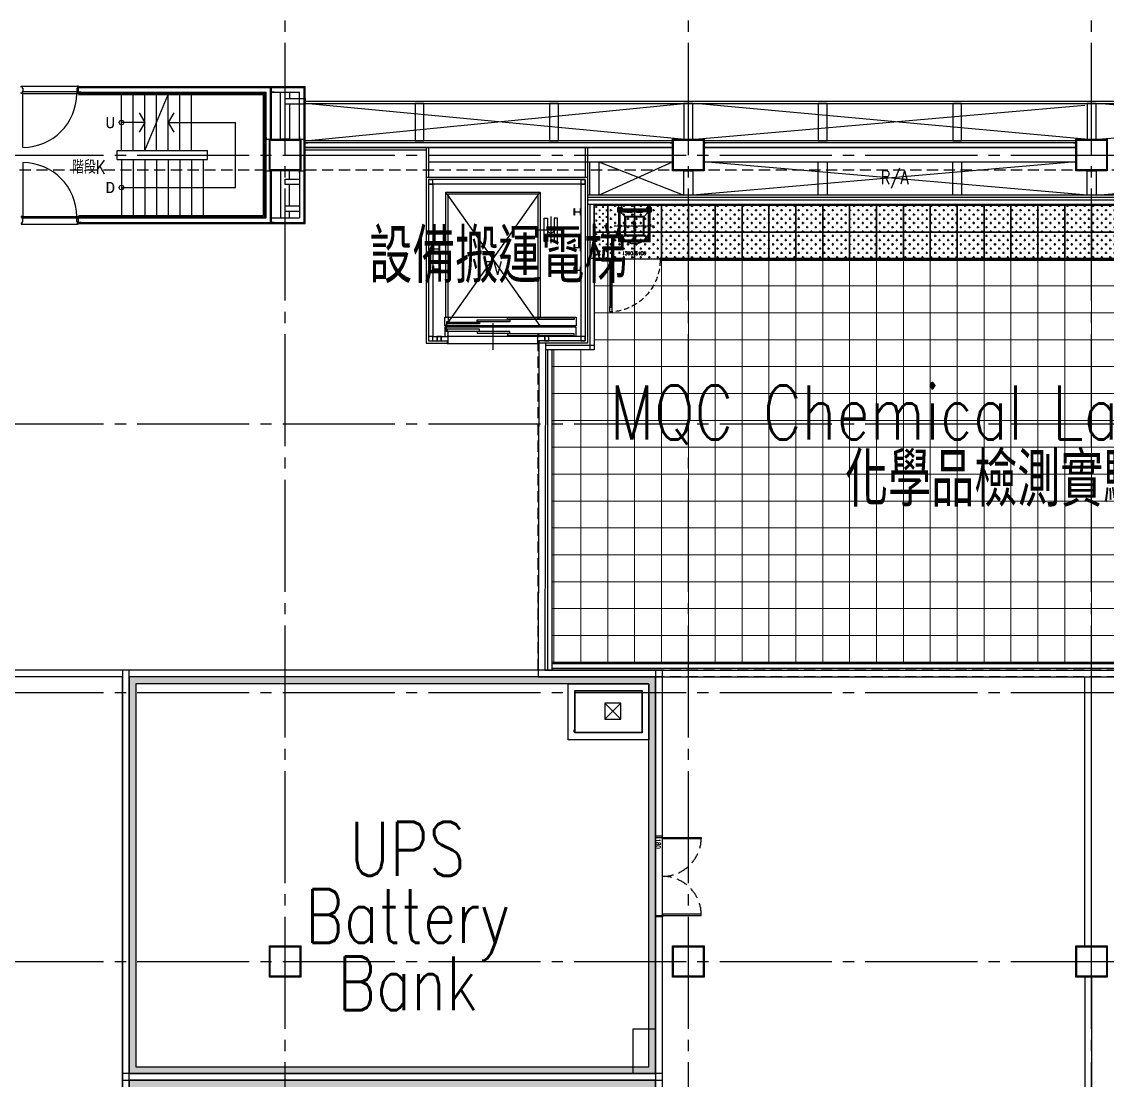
# Model space of a CAD drawing. Header units: millimetres. Extents: x -48783 to 30095, y 6477 to 24477.
# Drawn here: x 16512 to 18935, y 13085 to 15447 of the extents above; entities that cross this region are included whole.
import ezdxf
from ezdxf.enums import TextEntityAlignment as Align

# ---------------------------------------------------------------- set-up
doc = ezdxf.new("R2010")
doc.units = ezdxf.units.MM
doc.header["$LTSCALE"] = 100
for name, pattern in [('188K-SM-03-F1-L20-ARCH-PA-Y2257103$0$AP5A-SM-03-F20-ARCH-PA-Y2230801+Y2230803$0$ALL-PA-TXT-Y2221201$0$DASHED', [19.05, 12.7, -6.35]), ('188K-SM-03-F1-L20-ARCH-PA-Y2257103$0$DASHED', [19.05, 12.7, -6.35]), ('X-N-FAB-L20$0$COL-CEN-LIN', [3.25, 2.5, -0.25, 0.25, -0.25]), ('X-N-FAB-L20$0$HIDDEN', [0.375, 0.25, -0.125])]:
    doc.linetypes.add(name, pattern=pattern)
for name, color, linetype in [('0-XREF', 7, 'Continuous'), ('188K-SM-03-F1-L20-ARCH-PA-Y2257103$0$K-Door', 53, 'Continuous'), ('188K-SM-03-F1-L20-ARCH-PA-Y2257103$0$K-岩棉 2hr-單抗-5m', 53, 'Continuous'), ('188K-SM-03-F1-L20-ARCH-PA-Y2257103$0$K-岩棉 2hr-非抗-5m', 53, 'Continuous'), ('188K-SM-03-F1-L20-ARCH-PA-Y2257103$0$K-爬梯', 53, 'Continuous'), ('188K-SM-03-F1-L20-ARCH-PA-Y2257103$0$K-維修門', 53, 'Continuous'), ('188K-SM-03-F1-L20-ARCH-PA-Y2257103$0$K-鋁-單抗-3m', 53, 'Continuous'), ('188K-SM-03-F1-L20-ARCH-RF-Y2257103$0$K-格柵-整', 30, 'Continuous'), ('X-N-FAB-L20$0$08', 8, 'Continuous'), ('X-N-FAB-L20$0$200K新增範圍', 8, 'Continuous'), ('X-N-FAB-L20$0$A-WALL-IN', 8, 'Continuous'), ('X-N-FAB-L20$0$ASP_4', 8, 'Continuous'), ('X-N-FAB-L20$0$ASP_5', 8, 'Continuous'), ('X-N-FAB-L20$0$BLOCK', 8, 'Continuous'), ('X-N-FAB-L20$0$CCL', 8, 'X-N-FAB-L20$0$COL-CEN-LIN'), ('X-N-FAB-L20$0$COL-S', 8, 'Continuous'), ('X-N-FAB-L20$0$DOOR', 8, 'Continuous'), ('X-N-FAB-L20$0$DOORSILL', 8, 'Continuous'), ('X-N-FAB-L20$0$DRAIN', 8, 'Continuous'), ('X-N-FAB-L20$0$EL-1', 8, 'Continuous'), ('X-N-FAB-L20$0$TXT-CODE', 8, 'Continuous'), ('X-N-FAB-L20$0$WALL-P', 8, 'Continuous')]:
    doc.layers.add(name, color=color, linetype=linetype)
doc.layers.add('188K-SM-03-F1-L20-ARCH-RF-Y2257103$0$K-RF-0.55', color=191, linetype='Continuous', lineweight=9)
doc.styles.add('188K-SM-03-F1-L20-ARCH-PA-Y2257103$0$AP5A-SM-03-F20-ARCH-PA-Y2230801+Y2230803$0$ALL-PA-TXT-Y2221201$0$Standard', font='txt.shx', dxfattribs={"bigfont": 'chineset.shx'})
doc.styles.add('188K-SM-03-F1-L20-ARCH-PA-Y2257103$0$simplex', font='simplex.shx', dxfattribs={"width": 0.8, "bigfont": 'chineset.shx'})
doc.styles.add('X-N-FAB-L20$0$ATS', font='monotxt', dxfattribs={"bigfont": 'BIGFONT'})
doc.styles.add('X-N-FAB-L20$0$CHINA', font='simplex.shx', dxfattribs={"width": 0.75, "bigfont": 'chineset.shx'})
doc.styles.add('X-N-FAB-L20$0$ROMS', font='ROMANS.shx', dxfattribs={"bigfont": 'bigfont.shx'})

# ---------------------------------------------------------------- blocks, each defined once
blk = doc.blocks.new('X-N-FAB-L20$0$A$Cc7bb84f0')
at = {"layer": 'X-N-FAB-L20$0$COL-S'}
for points in [[(0, 70), (70, 70), (70, 0), (0, 0)], [(2, 68), (68, 68), (68, 2), (2, 2)]]:
    blk.add_lwpolyline(points, close=True, dxfattribs=at)
blk = doc.blocks.new('X-N-FAB-L20$0$A$C20c95bda')
at = {"layer": 'X-N-FAB-L20$0$CCL'}
for p, q in [((18120, 0), (18120, 9160)), ((19020, 0), (19020, 9160)), ((19920, 0), (19920, 9160)), ((240, 4550), (28330, 4550)), ((240, 3950), (28330, 3950)), ((240, 3350), (28330, 3350)), ((240, 2750), (28330, 2750))]:
    blk.add_line(p, q, dxfattribs=at)
at = {"layer": 'X-N-FAB-L20$0$200K新增範圍'}
for p in [(18085, 4515), (18985, 4515), (19885, 4515), (18085, 2715), (18985, 2715), (19885, 2715)]:
    blk.add_blockref('X-N-FAB-L20$0$A$Cc7bb84f0', p, dxfattribs=at)
blk = doc.blocks.new('X-N-FAB-L20$0$A$C1d07c4d4')
for centre in [(17452.4, 4597.5), (17452.4, 4452.5)]:
    blk.add_circle(centre, 5)
at = {"layer": 'X-N-FAB-L20$0$08'}
for p, q in [((17452.4, 4535), (17452.4, 4660)), ((17478.4, 4535), (17478.4, 4660)), ((17504.4, 4535), (17556.4, 4660)), ((17504.4, 4535), (17504.4, 4660)), ((17530.4, 4535), (17530.4, 4660)), ((17556.4, 4535), (17556.4, 4660)), ((17582.4, 4535), (17582.4, 4660)), ((17608.4, 4535), (17608.4, 4660)), ((17862.4, 4645), (21477.4, 4645)), ((17862.4, 4557), (18707.4, 4640)), ((18702.4, 4560), (17862.4, 4640)), ((17862.4, 4640), (21472.4, 4640)), ((19602.4, 4560), (18732.4, 4640)), ((18732.4, 4560), (19602.4, 4636.5)), ((20502.4, 4560), (19632.4, 4640)), ((19632.4, 4560), (20502.4, 4636.5)), ((17504.4, 4597.5), (17452.4, 4597.5)), ((17556.4, 4597.5), (17706.9, 4597.5)), ((17706.9, 4452.5), (17706.9, 4597.5)), ((17442.4, 4515), (17442.4, 4535)), ((17442.4, 4535), (17644.4, 4535)), ((17644.4, 4515), (17644.4, 4535)), ((17442.4, 4515), (17644.4, 4515)), ((17452.4, 4515), (17452.4, 4390)), ((17478.4, 4515), (17478.4, 4390)), ((17504.4, 4515), (17504.4, 4390)), ((17530.4, 4515), (17530.4, 4390)), ((17556.4, 4515), (17556.4, 4390)), ((17582.4, 4515), (17582.4, 4390)), ((17608.4, 4515), (17608.4, 4390)), ((17634.4, 4515), (17634.4, 4390)), ((18517.4, 4435), (18682.4, 4510)), ((18517.4, 4510), (18707.4, 4435)), ((17452.4, 4452.5), (17706.9, 4452.5)), ((18181.4, 4104), (18181.4, 4121)), ((18383.9, 4106.5), (18383.9, 4104))]:
    blk.add_line(p, q, dxfattribs=at)
for points in [[(17862.4, 4638.8), (17817.4, 4638.8), (17817.4, 4651.2), (17862.4, 4651.2)], [(18107.4, 4557), (18127.4, 4557), (18127.4, 4640), (18107.4, 4640)], [(18407.4, 4557), (18427.4, 4557), (18427.4, 4640), (18407.4, 4640)], [(18707.4, 4560), (18727.4, 4560), (18727.4, 4640), (18707.4, 4640)], [(19007.4, 4557), (19027.4, 4557), (19027.4, 4640), (19007.4, 4640)], [(19307.4, 4557), (19327.4, 4557), (19327.4, 4640), (19307.4, 4640)], [(19607.4, 4560), (19627.4, 4560), (19627.4, 4640), (19607.4, 4640)], [(17782.4, 4490), (17782.4, 4560), (17852.4, 4560), (17852.4, 4490)], [(17784.4, 4492), (17784.4, 4558), (17850.4, 4558), (17850.4, 4492)], [(18682.4, 4490), (18682.4, 4560), (18752.4, 4560), (18752.4, 4490)], [(18684.4, 4492), (18684.4, 4558), (18750.4, 4558), (18750.4, 4492)], [(19582.4, 4490), (19582.4, 4560), (19652.4, 4560), (19652.4, 4490)], [(19584.4, 4492), (19584.4, 4558), (19650.4, 4558), (19650.4, 4492)], [(17782.4, 2690), (17782.4, 2760), (17852.4, 2760), (17852.4, 2690)], [(17784.4, 2692), (17784.4, 2758), (17850.4, 2758), (17850.4, 2692)], [(18682.4, 2690), (18682.4, 2760), (18752.4, 2760), (18752.4, 2690)], [(18684.4, 2692), (18684.4, 2758), (18750.4, 2758), (18750.4, 2692)], [(19582.4, 2690), (19582.4, 2760), (19652.4, 2760), (19652.4, 2690)], [(19584.4, 2692), (19584.4, 2758), (19650.4, 2758), (19650.4, 2692)]]:
    blk.add_lwpolyline(points, close=True, dxfattribs=at)
for points in [[(17491.9, 4619.2), (17504.4, 4597.5), (17491.9, 4575.8)], [(17568.9, 4619.2), (17556.4, 4597.5), (17568.9, 4575.8)], [(18181.4, 4163), (18181.4, 4153), (18177.9, 4153), (18177.9, 4143.5)], [(18181.4, 4121), (18181.4, 4131), (18177.9, 4131), (18177.9, 4140.5)]]:
    blk.add_lwpolyline(points, dxfattribs=at)
at = {"layer": 'X-N-FAB-L20$0$ASP_4'}
blk.add_lwpolyline([(19578.4, 4551), (19578.4, 4552), (19582.4, 4552), (19582.4, 4542), (19578.4, 4542), (19578.4, 4543)], dxfattribs=at)
for points in [[(18497.4, 4510), (18517.4, 4510), (18517.4, 4435), (18497.4, 4435)], [(19007.4, 4510), (19027.4, 4510), (19027.4, 4435), (19007.4, 4435)], [(19307.4, 4510), (19327.4, 4510), (19327.4, 4435), (19307.4, 4435)], [(18707.4, 4490), (18727.4, 4490), (18727.4, 4435), (18707.4, 4435)], [(19607.4, 4490), (19627.4, 4490), (19627.4, 4435), (19607.4, 4435)]]:
    blk.add_lwpolyline(points, close=True, dxfattribs=at)
at = {"layer": 'X-N-FAB-L20$0$ASP_5'}
for p, q in [((19582.4, 4510), (18727.4, 4435)), ((19607.4, 4435), (18752.4, 4510)), ((19627.4, 4435), (20482.4, 4510))]:
    blk.add_line(p, q, dxfattribs=at)
at = {"layer": 'X-N-FAB-L20$0$DOOR'}
for p, q in [((17230.9, 4679), (17353.9, 4679)), ((17232.4, 4542), (17232.4, 4662)), ((17232.4, 4508), (17232.4, 4388)), ((17230.9, 4371), (17353.9, 4371))]:
    blk.add_line(p, q, dxfattribs=at)
for points in [[(17228.4, 4676.5), (17228.4, 4679), (17230.9, 4679), (17230.9, 4674.5), (17232.4, 4674.5), (17232.4, 4666.5), (17230.9, 4666.5), (17230.9, 4662), (17228.4, 4662), (17228.4, 4664.5)], [(17356.4, 4676.5), (17356.4, 4679), (17353.9, 4679), (17353.9, 4674.5), (17352.4, 4674.5), (17352.4, 4666.5), (17353.9, 4666.5), (17353.9, 4662), (17356.4, 4662), (17356.4, 4664.5)], [(17228.4, 4373.5), (17228.4, 4371), (17230.9, 4371), (17230.9, 4375.5), (17232.4, 4375.5), (17232.4, 4383.5), (17230.9, 4383.5), (17230.9, 4388), (17228.4, 4388), (17228.4, 4385.5)], [(17356.4, 4373.5), (17356.4, 4371), (17353.9, 4371), (17353.9, 4375.5), (17352.4, 4375.5), (17352.4, 4383.5), (17353.9, 4383.5), (17353.9, 4388), (17356.4, 4388), (17356.4, 4385.5)], [(17360.4, 4375.5), (17360.4, 4374.5), (17356.4, 4374.5), (17356.4, 4384.5), (17360.4, 4384.5), (17360.4, 4383.5)]]:
    blk.add_lwpolyline(points, dxfattribs=at)
for points in [[(17231.4, 4662), (17353.4, 4662), (17353.4, 4666), (17231.4, 4666)], [(17231.4, 4388), (17353.4, 4388), (17353.4, 4384), (17231.4, 4384)]]:
    blk.add_lwpolyline(points, close=True, dxfattribs=at)
for centre, start, end in [((17232.4, 4662), 270, 0), ((17232.4, 4388), 0, 90)]:
    blk.add_arc(centre, 120, start, end, dxfattribs=at)
at = {"layer": 'X-N-FAB-L20$0$EL-1'}
for p, q in [((18176.4, 4143.5), (18386.4, 4442.3)), ((18386.4, 4143.5), (18176.4, 4442.3)), ((18410.4, 4387.9), (18410.4, 4327.9)), ((18380.4, 4357.9), (18440.4, 4357.9)), ((18281.4, 4150), (18281.4, 4090)), ((18181.4, 4121), (18381.4, 4121)), ((18381.4, 4104), (18381.4, 4121)), ((18381.4, 4121), (18383.9, 4121)), ((18383.9, 4121), (18383.9, 4118.5)), ((18477.4, 4120), (18383.9, 4120)), ((18181.4, 4104), (18381.4, 4104)), ((18383.9, 4104), (18381.4, 4104))]:
    blk.add_line(p, q, dxfattribs=at)
for points in [[(18176.4, 4163), (18176.4, 4442.3), (18386.4, 4442.3), (18386.4, 4163)], [(18181.4, 4163), (18181.4, 4438.1), (18381.4, 4438.1), (18381.4, 4163)], [(18467.4, 4120), (18467.4, 4140.5), (18173.9, 4140.5), (18173.9, 4120)]]:
    blk.add_lwpolyline(points, dxfattribs=at)
for points in [[(18402.9, 4331.9), (18395.4, 4331.9), (18395.4, 4383.9), (18402.9, 4383.9)], [(18417.9, 4331.9), (18425.4, 4331.9), (18425.4, 4383.9), (18417.9, 4383.9)], [(18173.9, 4163), (18467.4, 4163), (18467.4, 4143.5), (18173.9, 4143.5)], [(18251.4, 4148), (18178.9, 4148), (18178.9, 4152), (18251.4, 4152)], [(18318.9, 4153), (18246.4, 4153), (18246.4, 4157), (18318.9, 4157)], [(18383.9, 4158), (18313.9, 4158), (18313.9, 4162), (18383.9, 4162)], [(18381.4, 4162), (18462.4, 4162), (18462.4, 4158), (18381.4, 4158)], [(18251.4, 4136), (18178.9, 4136), (18178.9, 4132), (18251.4, 4132)], [(18318.9, 4131), (18246.4, 4131), (18246.4, 4127), (18318.9, 4127)], [(18383.9, 4126), (18313.9, 4126), (18313.9, 4122), (18383.9, 4122)], [(18381.4, 4122), (18462.4, 4122), (18462.4, 4126), (18381.4, 4126)]]:
    blk.add_lwpolyline(points, close=True, dxfattribs=at)
blk.add_circle((18410.4, 4357.9), 7.5, dxfattribs=at)
at = {"layer": 'X-N-FAB-L20$0$WALL-P'}
for p, q in [((17356.4, 4678), (17787.4, 4678)), ((17787.4, 4678), (17862.4, 4678)), ((17787.4, 4560), (17787.4, 4678)), ((17862.4, 4372), (17862.4, 4678)), ((17356.4, 4675.5), (17784.9, 4675.5)), ((17356.4, 4665.5), (17774.9, 4665.5)), ((17356.4, 4663), (17772.4, 4663)), ((17356.4, 4660), (17769.4, 4660)), ((17769.4, 4390), (17769.4, 4660)), ((17772.4, 4387), (17772.4, 4663)), ((17774.9, 4384.5), (17774.9, 4665.5)), ((17784.9, 4560), (17784.9, 4675.5)), ((17787.4, 4675.5), (17859.9, 4675.5)), ((17787.4, 4665.5), (17849.9, 4665.5)), ((17849.9, 4560), (17849.9, 4665.5)), ((17859.9, 4374.5), (17859.9, 4675.5)), ((18682.4, 4557), (17862.4, 4557)), ((19582.4, 4557), (18752.4, 4557)), ((18682.4, 4552), (17862.4, 4552)), ((18682.4, 4542), (17862.4, 4542)), ((18682.4, 4540.7), (17862.4, 4540.7)), ((18132.4, 4535.8), (17862.4, 4535.8)), ((18132.4, 4540.7), (18132.4, 4475)), ((18137.4, 4540.7), (18137.4, 4475)), ((18487.4, 4540.7), (18487.4, 4475)), ((18492.4, 4540.7), (18492.4, 4475)), ((19582.4, 4552), (18752.4, 4552)), ((19582.4, 4542), (18752.4, 4542)), ((19582.4, 4540.7), (18752.4, 4540.7)), ((18137.4, 4510), (18682.4, 4510)), ((18752.4, 4510), (19582.4, 4510)), ((17784.9, 4374.5), (17784.9, 4490)), ((17787.4, 4372), (17787.4, 4490)), ((17849.9, 4490), (17849.9, 4384.5)), ((18492.4, 4475), (18132.4, 4475)), ((18132.4, 4475), (18132.4, 4105)), ((18487.4, 4470), (18137.4, 4470)), ((18137.4, 4470), (18137.4, 4110)), ((18147.4, 4460), (18147.4, 4120)), ((18477.4, 4460), (18147.4, 4460)), ((18477.4, 4460), (18477.4, 4120)), ((18487.4, 4470), (18487.4, 4110)), ((18492.4, 4475), (18492.4, 4105)), ((21461.2, 4435), (18492.4, 4435)), ((21461.2, 4430), (18492.4, 4430)), ((17356.4, 4390), (17769.4, 4390)), ((17356.4, 4387), (17772.4, 4387)), ((17356.4, 4384.5), (17774.9, 4384.5)), ((17356.4, 4374.5), (17784.9, 4374.5)), ((17356.4, 4372), (17787.4, 4372)), ((17787.4, 4384.5), (17849.9, 4384.5)), ((17787.4, 4374.5), (17859.9, 4374.5)), ((17787.4, 4372), (17862.4, 4372)), ((18147.4, 4120), (18178.9, 4120)), ((18181.4, 4121), (18178.9, 4121)), ((18178.9, 4121), (18178.9, 4118.5)), ((18132.4, 4105), (18178.9, 4105)), ((18137.4, 4110), (18178.9, 4110)), ((18178.9, 4110), (18178.9, 4105)), ((18178.9, 4106.5), (18178.9, 4104)), ((18178.9, 4104), (18181.4, 4104)), ((18383.9, 4110), (18383.9, 4105)), ((18487.4, 4110), (18383.9, 4110)), ((18492.4, 4105), (18383.9, 4105))]:
    blk.add_line(p, q, dxfattribs=at)
for points in [[(17360.4, 4666.5), (17360.4, 4665.5), (17356.4, 4665.5), (17356.4, 4675.5), (17360.4, 4675.5), (17360.4, 4674.5)], [(17791.4, 4666.5), (17791.4, 4665.5), (17787.4, 4665.5), (17787.4, 4675.5), (17791.4, 4675.5), (17791.4, 4674.5)], [(17827.4, 4638.8), (17827.4, 4560), (17807.4, 4560), (17807.4, 4665.5), (17827.4, 4665.5), (17827.4, 4651.2)], [(17775.9, 4564), (17774.9, 4564), (17774.9, 4560), (17784.9, 4560), (17784.9, 4564), (17783.9, 4564)], [(17850.9, 4564), (17849.9, 4564), (17849.9, 4560), (17859.9, 4560), (17859.9, 4564), (17858.9, 4564)], [(17866.4, 4543), (17866.4, 4542), (17862.4, 4542), (17862.4, 4552), (17866.4, 4552), (17866.4, 4551)], [(18678.4, 4551), (18678.4, 4552), (18682.4, 4552), (18682.4, 4542), (18678.4, 4542), (18678.4, 4543)], [(18756.4, 4551), (18756.4, 4552), (18752.4, 4552), (18752.4, 4542), (18756.4, 4542), (18756.4, 4543)], [(17775.9, 4486), (17774.9, 4486), (17774.9, 4490), (17784.9, 4490), (17784.9, 4486), (17783.9, 4486)], [(17827.4, 4471.2), (17827.4, 4490), (17807.4, 4490), (17807.4, 4384.5), (17827.4, 4384.5), (17827.4, 4398.8)], [(17850.9, 4486), (17849.9, 4486), (17849.9, 4490), (17859.9, 4490), (17859.9, 4486), (17858.9, 4486)], [(17827.4, 4411.2), (17827.4, 4458.8)], [(17791.4, 4375.5), (17791.4, 4374.5), (17787.4, 4374.5), (17787.4, 4384.5), (17791.4, 4384.5), (17791.4, 4383.5)]]:
    blk.add_lwpolyline(points, dxfattribs=at)
for points in [[(17849.9, 4458.8), (17817.4, 4458.8), (17817.4, 4471.2), (17849.9, 4471.2)], [(18137.4, 4470), (18137.4, 4460), (18147.4, 4460), (18147.4, 4470)], [(18137.8, 4469.7), (18137.8, 4460.3), (18147.1, 4460.3), (18147.1, 4469.7)], [(18477.4, 4470), (18477.4, 4460), (18487.4, 4460), (18487.4, 4470)], [(18477.8, 4469.7), (18477.8, 4460.3), (18487.1, 4460.3), (18487.1, 4469.7)], [(17849.9, 4398.8), (17817.4, 4398.8), (17817.4, 4411.2), (17849.9, 4411.2)], [(18462.4, 4390.4), (18462.4, 4405.4), (18463.4, 4405.4), (18463.4, 4398.2), (18476.4, 4398.2), (18476.4, 4405.4), (18477.4, 4405.4), (18477.4, 4390.4), (18476.4, 4390.4), (18476.4, 4397.5), (18463.4, 4397.5), (18463.4, 4390.4)], [(18147.4, 4307.9), (18147.4, 4322.9), (18148.4, 4322.9), (18148.4, 4315.7), (18161.4, 4315.7), (18161.4, 4322.9), (18162.4, 4322.9), (18162.4, 4307.9), (18161.4, 4307.9), (18161.4, 4315), (18148.4, 4315), (18148.4, 4307.9)], [(18462.4, 4310.4), (18462.4, 4325.4), (18463.4, 4325.4), (18463.4, 4318.2), (18476.4, 4318.2), (18476.4, 4325.4), (18477.4, 4325.4), (18477.4, 4310.4), (18476.4, 4310.4), (18476.4, 4317.5), (18463.4, 4317.5), (18463.4, 4310.4)], [(18147.4, 4262.9), (18147.4, 4277.9), (18148.4, 4277.9), (18148.4, 4270.7), (18161.4, 4270.7), (18161.4, 4277.9), (18162.4, 4277.9), (18162.4, 4262.9), (18161.4, 4262.9), (18161.4, 4270), (18148.4, 4270), (18148.4, 4262.9)], [(18462.4, 4260.4), (18462.4, 4275.4), (18463.4, 4275.4), (18463.4, 4268.2), (18476.4, 4268.2), (18476.4, 4275.4), (18477.4, 4275.4), (18477.4, 4260.4), (18476.4, 4260.4), (18476.4, 4267.5), (18463.4, 4267.5), (18463.4, 4260.4)], [(18137.4, 4120), (18137.4, 4110), (18147.4, 4110), (18147.4, 4120)], [(18137.8, 4119.7), (18137.8, 4110.3), (18147.1, 4110.3), (18147.1, 4119.7)], [(18156.4, 4120), (18156.4, 4110), (18166.4, 4110), (18166.4, 4120)], [(18156.8, 4119.7), (18156.8, 4110.3), (18166.1, 4110.3), (18166.1, 4119.7)], [(18396.4, 4120), (18396.4, 4110), (18406.4, 4110), (18406.4, 4120)], [(18396.8, 4119.7), (18396.8, 4110.3), (18406.1, 4110.3), (18406.1, 4119.7)], [(18477.4, 4120), (18477.4, 4110), (18487.4, 4110), (18487.4, 4120)], [(18477.8, 4119.7), (18477.8, 4110.3), (18487.1, 4110.3), (18487.1, 4119.7)]]:
    blk.add_lwpolyline(points, close=True, dxfattribs=at)
at = {"layer": 'X-N-FAB-L20$0$08', "style": 'X-N-FAB-L20$0$ATS'}
for s, p in [('U', (17427.4, 4597.5)), ('D', (17427.4, 4452.5))]:
    blk.add_text(s, height=25, dxfattribs=at).set_placement(p, align=Align.MIDDLE_CENTER)
at = {"layer": 'X-N-FAB-L20$0$08', "style": 'X-N-FAB-L20$0$ROMS', "width": 0.8}
blk.add_text('階段K', height=30, dxfattribs=at).set_placement((17379.2, 4498.3), align=Align.MIDDLE_CENTER)
at = {"layer": 'X-N-FAB-L20$0$ASP_5', "style": 'X-N-FAB-L20$0$ROMS', "width": 0.8}
blk.add_text('R/A', height=30, dxfattribs=at).set_placement((19177.7, 4475.2), align=Align.MIDDLE_CENTER)
at = {"layer": 'X-N-FAB-L20$0$EL-1', "style": 'X-N-FAB-L20$0$ROMS', "width": 0.8}
blk.add_text('EV', height=30, dxfattribs=at).set_placement((18281.4, 4272.2), align=Align.MIDDLE_CENTER)
blk = doc.blocks.new('X-N-FAB-L20$0$A$C8dd265d6')
at = {"layer": 'X-N-FAB-L20$0$08'}
for p, q in [((104.8, 167), (104.8, 165.6)), ((43.3, 62.5), (79.3, 98.5)), ((43.3, 98.5), (79.3, 62.5))]:
    blk.add_line(p, q, dxfattribs=at)
for points in [[(125, 180), (0, 180), (0, 0), (125, 0)], [(110, 165), (15, 165), (15, 15), (110, 15)], [(109.2, 164.3), (15.7, 164.3), (15.7, 15.7), (109.2, 15.7)], [(43.3, 62.5), (43.3, 98.5), (79.3, 98.5), (79.3, 62.5)]]:
    blk.add_lwpolyline(points, close=True, dxfattribs=at)
for points in [[(101.7, 165), (101.7, 165.6), (109.2, 165.6), (109.2, 165)], [(108, 167), (103, 167), (103, 165.6)], [(108, 167), (108, 165.6)]]:
    blk.add_lwpolyline(points, dxfattribs=at)
blk = doc.blocks.new('X-N-FAB-L20$0$A$C79fe719f')
at = {"layer": 'X-N-FAB-L20$0$08'}
h = blk.add_hatch(dxfattribs=at)
h.set_pattern_fill('ANGLE', color=256)
h.set_pattern_definition([(0, (-13916.41, -11787.88), (0, 6.985), [5.08, -1.905]), (90, (-13916.41, -11787.88), (-6.985, 4e-16), [5.08, -1.905])])
h.paths.add_polyline_path([(16382.5, 2197.1), (15207.5, 2197.1), (15207.5, 1312.1), (16382.5, 1312.1)])
h.paths.add_polyline_path([(15222.5, 1327.1), (15222.5, 2182.1), (16367.5, 2182.1), (16367.5, 1327.1)], flags=16)
h.paths.add_polyline_path([(15412.5, 1397.1), (15307.5, 1397.1), (15307.5, 1457.1), (15307.5, 1517.1), (15307.5, 1577.1), (15307.5, 1637.1), (15412.5, 1637.1), (15412.5, 1577.1), (15412.5, 1517.1), (15412.5, 1457.1)], flags=0)
h.paths.add_polyline_path([(15383.7, 1427.7), (15356.7, 1427.7), (15331.2, 1427.7), (15331.2, 1458.3), (15356.7, 1458.3), (15356.7, 1490.7), (15383.7, 1490.7)], flags=0)
h.paths.add_polyline_path([(15383.7, 1547.7), (15356.7, 1547.7), (15331.2, 1547.7), (15331.2, 1578.3), (15356.7, 1578.3), (15356.7, 1610.7), (15383.7, 1610.7)], flags=0)
h.paths.add_polyline_path([(16382.5, 1297.1), (15207.5, 1297.1), (15207.5, 412.1), (16382.5, 412.1)])
h.paths.add_polyline_path([(16367.5, 1282.1), (16367.5, 427.1), (15222.5, 427.1), (15222.5, 1282.1)], flags=16)
h.paths.add_polyline_path([(15412.5, 1212.1), (15412.5, 1152.1), (15412.5, 1092.1), (15312.5, 1092.1), (15307.5, 1092.1), (15307.5, 1152.1), (15307.5, 1212.1)], flags=0)
h.paths.add_polyline_path([(15383.7, 1190.6), (15383.7, 1109.6), (15356.7, 1109.6), (15356.7, 1142), (15331.2, 1142), (15331.2, 1190.6), (15358.2, 1190.6)], flags=0)
h.paths.add_polyline_path([(15331.2, 1427.7), (15331.2, 1458.3), (15358.2, 1458.3), (15358.2, 1427.7)], flags=0)
h.paths.add_polyline_path([(15356.7, 1427.7), (15356.7, 1490.7), (15383.7, 1490.7), (15383.7, 1427.7)], flags=0)
h.paths.add_polyline_path([(15331.2, 1547.7), (15331.2, 1578.3), (15358.2, 1578.3), (15358.2, 1547.7)], flags=0)
h.paths.add_polyline_path([(15356.7, 1547.7), (15356.7, 1610.7), (15383.7, 1610.7), (15383.7, 1547.7)], flags=0)
h.paths.add_polyline_path([(15331.2, 1190.6), (15331.2, 1142), (15358.2, 1142), (15358.2, 1190.6)], flags=0)
h.paths.add_polyline_path([(15356.7, 1190.6), (15356.7, 1109.6), (15383.7, 1109.6), (15383.7, 1190.6)], flags=0)
blk.add_lwpolyline([(16382.5, 1412.1), (16382.5, 1312.1), (16332.5, 1312.1), (16332.5, 1412.1)], close=True, dxfattribs=at)
at = {"layer": 'X-N-FAB-L20$0$DRAIN'}
for points in [[(15222.5, 1327.1), (16367.5, 1327.1), (16367.5, 2182.1), (15222.5, 2182.1)], [(15207.5, 412.1), (16382.5, 412.1), (16382.5, 1297.1), (15207.5, 1297.1)]]:
    blk.add_lwpolyline(points, close=True, dxfattribs=at)
at = {"layer": 'X-N-FAB-L20$0$WALL-P'}
for points in [[(13901.5, 397.1), (15207.5, 397.1), (15207.5, 2212.1), (13901.5, 2212.1)], [(15192.5, 1297.1), (16397.5, 1297.1), (16397.5, 2212.1), (15192.5, 2212.1)], [(16382.5, 1297.1), (16397.5, 1297.1), (16397.5, 2212.1), (16382.5, 2212.1)], [(13916.5, 412.1), (15192.5, 412.1), (15192.5, 2197.1), (13916.5, 2197.1)], [(15207.5, 1312.1), (16382.5, 1312.1), (16382.5, 2197.1), (15207.5, 2197.1)], [(15192.5, 397.1), (16397.5, 397.1), (16397.5, 1312.1), (15192.5, 1312.1)], [(16382.5, 397.1), (16397.5, 397.1), (16397.5, 1312.1), (16382.5, 1312.1)]]:
    blk.add_lwpolyline(points, close=True, dxfattribs=at)
for points in [[(17340.5, 1597.1), (17340.5, 2197.1)], [(17355.5, 1597.1), (17355.5, 2197.1)], [(17355.5, 1527.1), (17355.5, 397.1), (16397.5, 397.1)], [(17340.5, 1527.1), (17340.5, 412.1), (16397.5, 412.1)]]:
    blk.add_lwpolyline(points, dxfattribs=at)
at = {"color": 1, "ltscale": 1000, "xscale": -1.000000000000004, "rotation": 90}
blk.add_blockref('X-N-FAB-L20$0$A$C8dd265d6', (16367.5, 2182.1), dxfattribs=at)
blk = doc.blocks.new('*U148')
at = {"layer": 'X-N-FAB-L20$0$DOOR', "linetype": 'Continuous'}
for points in [[(6, 15), (3, 15), (3, 102), (6, 102)], [(174, 15), (177, 15), (177, 102), (174, 102)], [(0, 15), (0, 0), (3, 0), (3, 15)], [(180, 15), (180, 0), (177, 0), (177, 15)]]:
    blk.add_lwpolyline(points, close=True, dxfattribs=at)
at = {"layer": 'X-N-FAB-L20$0$DOOR', "linetype": 'X-N-FAB-L20$0$HIDDEN'}
for centre, start, end in [((3, 15), 0, 88.0239), ((177, 15), 91.9761, 180)]:
    blk.add_arc(centre, 87, start, end, dxfattribs=at)
at = {"layer": 'X-N-FAB-L20$0$DOORSILL', "linetype": 'Continuous'}
for p, q in [((177, 15), (3, 15)), ((3, 0), (177, 0))]:
    blk.add_line(p, q, dxfattribs=at)
at = {"layer": 'DefPoints', "style": 'X-N-FAB-L20$0$CHINA', "width": 0.75}
blk.add_text('180', height=10, dxfattribs=at).set_placement((6, 0.7))
blk = doc.blocks.new('X-N-FAB-L20')
at = {"layer": 'X-N-FAB-L20$0$A-WALL-IN', "linetype": 'X-N-FAB-L20$0$HIDDEN'}
for points in [[(15420, 15117), (20758.7, 15117), (20758.7, 14000), (17665, 14000), (17665, 14730)], [(20758.7, 14975.7), (20758.7, 13985), (17665, 13985)]]:
    blk.add_lwpolyline(points, dxfattribs=at)
at = {"layer": 'X-N-FAB-L20$0$A-WALL-IN'}
for points in [[(17666.5, 14729), (17665, 13985), (20758.7, 13985), (20758.7, 14975.7)], [(17681.5, 14729), (17680, 14000), (20743.7, 14000), (20743.7, 14975.7)]]:
    blk.add_lwpolyline(points, dxfattribs=at)
for name, p in [('X-N-FAB-L20$0$A$C1d07c4d4', (-717.4, 10625)), ('X-N-FAB-L20$0$A$C79fe719f', (1544.5, 11787.9))]:
    blk.add_blockref(name, p)
at = {"layer": 'X-N-FAB-L20$0$BLOCK'}
blk.add_blockref('X-N-FAB-L20$0$A$C20c95bda', (-1020, 10600), dxfattribs=at)
at = {"layer": 'X-N-FAB-L20$0$DOOR', "rotation": 270}
blk.add_blockref('*U148', (17927, 13630), dxfattribs=at)
at = {"layer": 'X-N-FAB-L20$0$TXT-CODE', "style": 'X-N-FAB-L20$0$CHINA', "width": 0.8}
for s, p in [('設備搬運電梯', (17575.9, 14924.2)), ('MQC Chemical Lab (gowning /decon room)', (19248.3, 14575.3)), ('化學品檢測實驗室＋更衣/去污(300㎡)', (19248.3, 14425.3)), ('UPS', (17373.1, 13601.5)), ('Battery', (17373.1, 13451.5)), ('Bank', (17373.1, 13301.5))]:
    blk.add_text(s, height=120, dxfattribs=at).set_placement(p, align=Align.MIDDLE_CENTER)
blk = doc.blocks.new('188K-SM-03-F1-L20-ARCH-PA-Y2257103$0$護籠爬梯-4.6')
for points in [[(-375, 106), (-275, 106), (-275, 100), (-375, 100)], [(-375, 31), (-275, 31), (-275, -69), (-375, -69)], [(-350, 100), (-300, 100), (-300, 6), (-350, 6)], [(-350, 6), (-300, 6), (-300, -44), (-350, -44)], [(-300, 0), (300, 0), (300, -38), (-300, -38)], [(275, 106), (375, 106), (375, 100), (275, 100)], [(275, 31), (375, 31), (375, -69), (275, -69)], [(300, 100), (350, 100), (350, 6), (300, 6)], [(300, 6), (350, 6), (350, -44), (300, -44)], [(-354, -342), (-350, -342), (-350, -372), (-354, -372)], [(350, -342), (354, -342), (354, -372), (350, -372)], [(-261, -659), (-264, -662), (-283, -639), (-280, -637)], [(261, -659), (264, -662), (283, -639), (280, -637)], [(15, -776), (15, -780), (-15, -780), (-15, -776)]]:
    blk.add_lwpolyline(points, close=True)
at = {"linetype": '188K-SM-03-F1-L20-ARCH-PA-Y2257103$0$DASHED', "ltscale": 0.005}
for points in [[(0, -876), (0, 106)], [(450, -382), (-450, -382)]]:
    blk.add_lwpolyline(points, dxfattribs=at)
for points in [[(-350, -44), (-350, -426, 1), (350, -426), (350, -44)], [(-340, -44), (-340, -426, 1), (340, -426), (340, -44)]]:
    blk.add_lwpolyline(points, format="xyb")
blk = doc.blocks.new('188K-SM-03-F1-L20-ARCH-PA-Y2257103$0$XL10-ARCH-PA-L180507$0$CE-維修口')
for p, q in [((70, 70), (0, 70)), ((0, 67), (0, 70)), ((3, 67), (0, 70)), ((0, 70), (0, 0)), ((67, 67), (3, 67)), ((3, 67), (3, 3)), ((66.6, 66.5), (3.4, 66.5)), ((3.4, 66.5), (3.4, 3.4)), ((13.4, 56.5), (3.4, 66.5)), ((13.4, 56.5), (56.6, 56.5)), ((13.4, 56.5), (13.4, 13.4)), ((14.8, 55.1), (13.4, 56.5)), ((55.3, 55.2), (14.7, 55.2)), ((14.7, 55.2), (14.7, 14.7)), ((55.1, 55.1), (14.8, 55.1)), ((14.8, 14.8), (14.8, 55.1)), ((34.8, 64.3), (34.8, 64.4)), ((34.8, 63.9), (34.8, 64.1)), ((34.8, 59.2), (34.8, 59.4)), ((34.8, 58.9), (34.8, 59)), ((35.2, 64.3), (35.2, 64.4)), ((35.2, 63.9), (35.2, 64.1)), ((35.2, 59.2), (35.2, 59.4)), ((35.2, 58.9), (35.2, 59)), ((55.1, 55.1), (56.6, 56.5)), ((55.1, 14.8), (55.1, 55.1)), ((55.3, 55.2), (55.3, 14.7)), ((56.6, 56.5), (66.6, 66.5)), ((56.6, 56.5), (56.6, 13.4)), ((66.6, 66.5), (66.6, 3.4)), ((67, 67), (70, 70)), ((67, 67), (67, 3)), ((70, 70), (70, 0)), ((0, 3), (0, 0)), ((3, 3), (0, 0)), ((70, 0), (0, 0)), ((16.9, 3), (3, 3)), ((13.4, 13.4), (3.4, 3.4)), ((16.9, 3.4), (3.4, 3.4)), ((3.4, 3.4), (16.9, 3.4)), ((14.8, 14.8), (13.4, 13.4)), ((56.6, 13.4), (13.4, 13.4)), ((55.3, 14.7), (14.7, 14.7)), ((55.1, 14.8), (14.8, 14.8)), ((16.9, 4.2), (16.9, 2.4)), ((30, 4.2), (16.9, 4.2)), ((30, 2.4), (16.9, 2.4)), ((17.1, 4.2), (17.1, 2.4)), ((23.3, 4.2), (23.3, 2.4)), ((23.5, 4.2), (23.5, 2.4)), ((29.8, 4.2), (29.8, 2.4)), ((30, 4.2), (30, 2.4)), ((40, 3.4), (30, 3.4)), ((40, 3), (30, 3)), ((40, 4.2), (40, 2.4)), ((53.1, 4.2), (40, 4.2)), ((53.1, 2.4), (40, 2.4)), ((40.2, 4.2), (40.2, 2.4)), ((46.5, 4.2), (46.5, 2.4)), ((46.7, 4.2), (46.7, 2.4)), ((52.9, 4.2), (52.9, 2.4)), ((53.1, 4.2), (53.1, 2.4)), ((66.6, 3.4), (53.1, 3.4)), ((67, 3), (53.1, 3)), ((55.1, 14.8), (56.6, 13.4)), ((56.6, 13.4), (66.6, 3.4)), ((67, 3), (70, 0))]:
    blk.add_line(p, q)
blk.add_lwpolyline([(35.5, 59.1, -1.197549), (35.5, 64.3), (35.5, 64.1, 1.215744), (35.5, 59.3)], format="xyb", close=True)
blk.add_lwpolyline([(35.5, 59.4), (34.5, 59.4), (34.1, 61.7), (34.5, 63.9), (35.5, 63.9), (35.9, 61.7)], close=True)
for radius in [3.65, 2.75]:
    blk.add_circle((35, 61.7), radius)
at = {"style": '188K-SM-03-F1-L20-ARCH-PA-Y2257103$0$simplex', "width": 0.8}
blk.add_text('PANEL', height=6.4, rotation=270, dxfattribs=at).set_placement((31.9, 34.6), align=Align.CENTER)
blk = doc.blocks.new('188K-SM-03-F1-L20-ARCH-PA-Y2257103$0$單開庫板門-1200x2400)圓型拉環鎖+輔助鎖)')
at = {"ltscale": 0.1}
for p, q in [((26008.6, -11403.6), (26004.5, -11403.6)), ((26004.5, -11403.6), (26004.5, -11414.1)), ((26008.6, -11414.1), (26008.6, -11403.6)), ((26004.5, -11414.1), (26004.5, -11415.3)), ((26004.5, -11414.1), (26008.6, -11414.1)), ((26004.5, -11415.4), (26004.6, -11415.5)), ((26008.6, -11414), (26004.6, -11414)), ((26004.6, -11414.3), (26004.6, -11414.2)), ((26004.6, -11415.3), (26004.6, -11414.5)), ((26004.7, -11414.1), (26006.5, -11414.1)), ((26005.1, -11414.4), (26004.7, -11414.4)), ((26004.7, -11414.5), (26005.1, -11414.5)), ((26004.7, -11414.5), (26004.7, -11506)), ((26004.7, -11506), (26004.7, -11414.5)), ((26004.7, -11414.5), (26004.7, -11414.5)), ((26004.7, -11415.4), (26004.7, -11415.3)), ((26005.2, -11414.4), (26005.2, -11414.4)), ((26006.5, -11414.1), (26006.6, -11414.1)), ((26006.6, -11414.1), (26006.6, -11414.1)), ((26006.6, -11414.1), (26008.4, -11414.1)), ((26008.4, -11414.4), (26008, -11414.4)), ((26008, -11414.4), (26008, -11414.4)), ((26008, -11414.5), (26008.4, -11414.5)), ((26008.4, -11506), (26008.4, -11414.5)), ((26008.4, -11414.5), (26008.4, -11414.5)), ((26008.4, -11414.5), (26008.4, -11506)), ((26008.4, -11415.3), (26008.4, -11415.4)), ((26008.5, -11414.2), (26008.5, -11414.3)), ((26008.5, -11414.5), (26008.5, -11415.3)), ((26008.5, -11415.5), (26008.6, -11415.4)), ((26008.6, -11415.3), (26008.6, -11414.1)), ((26008.6, -11506.4), (26004.5, -11506.4)), ((26004.5, -11506.4), (26004.5, -11518)), ((26004.7, -11506), (26004.7, -11506)), ((26008.4, -11506), (26008.4, -11506)), ((26008.6, -11518), (26008.6, -11506.4)), ((25999.5, -11519.7), (25999.5, -11523.2)), ((26002.5, -11519.1), (26000, -11519.1)), ((26000, -11523.7), (26002.4, -11523.7)), ((26002.4, -11523.7), (26004.1, -11522.6)), ((26002.9, -11518.5), (26002.6, -11518.5)), ((26002.6, -11518.5), (26002.6, -11521)), ((26002.6, -11521.9), (26002.6, -11519.3)), ((26002.6, -11521), (26002.9, -11521)), ((26003.4, -11521.9), (26002.6, -11521.9)), ((26002.9, -11521), (26002.9, -11518.5)), ((26003.3, -11522.2), (26003.3, -11522)), ((26003.3, -11522), (26003.4, -11522)), ((26004, -11522.2), (26003.3, -11522.2)), ((26008.3, -11517.5), (26003.6, -11517.5)), ((26003.6, -11517.5), (26003.6, -11517.7)), ((26003.6, -11517.7), (26008.3, -11517.7)), ((26004.1, -11521.9), (26003.9, -11521.9)), ((26003.9, -11522), (26004, -11522)), ((26004, -11522), (26004, -11522.2)), ((26004.2, -11522.4), (26004.2, -11521.9)), ((26004.5, -11518), (26008.6, -11518)), ((26008.3, -11517.7), (26008.3, -11517.5)), ((26114.8, -11521.9), (26115.1, -11521.9)), ((26114.8, -11522.4), (26114.8, -11521.9)), ((26114.9, -11522), (26114.9, -11522.2)), ((26115.1, -11522), (26114.9, -11522)), ((26114.9, -11522.2), (26115.7, -11522.2)), ((26116.6, -11523.7), (26114.9, -11522.6)), ((26115.5, -11521.9), (26116.3, -11521.9)), ((26115.7, -11522), (26115.5, -11522)), ((26115.7, -11522.2), (26115.7, -11522)), ((26116.3, -11521.9), (26116.3, -11519.3)), ((26116.5, -11519.1), (26119, -11519.1)), ((26119, -11523.7), (26116.6, -11523.7)), ((26119.5, -11519.7), (26119.5, -11523.2))]:
    blk.add_line(p, q, dxfattribs=at)
blk.add_lwpolyline([(26006.6, -11506.4), (26006.5, -11506.3), (26004.7, -11506.3, -0.414214), (26004.6, -11506.3), (26004.6, -11506.1, -0.414214), (26004.7, -11506.1), (26005.1, -11506.1, 0.414214), (26005.2, -11506.1), (26005.2, -11506, 0.414214), (26005.1, -11506), (26004.7, -11506, -0.414214), (26004.6, -11506), (26004.6, -11505.2, -0.414214), (26004.7, -11505.2), (26004.7, -11505.2, 0.414214), (26004.7, -11505.2), (26004.7, -11505, 0.72636), (26004.6, -11505), (26004.5, -11505.1, 0.158507), (26004.5, -11505.2), (26004.5, -11506.4, 0.414214), (26004.6, -11506.5), (26008.6, -11506.5, 0.414214), (26008.6, -11506.4), (26008.6, -11505.2, 0.158507), (26008.6, -11505.1), (26008.5, -11505, 0.72636), (26008.4, -11505), (26008.4, -11505.2, 0.414214), (26008.5, -11505.2, -0.414214), (26008.5, -11505.2), (26008.5, -11506, -0.414214), (26008.4, -11506), (26008, -11506, 0.414214), (26008, -11506), (26008, -11506.1, 0.414214), (26008, -11506.1), (26008.4, -11506.1, -0.414214), (26008.5, -11506.1), (26008.5, -11506.3, -0.414214), (26008.4, -11506.3), (26006.6, -11506.3)], format="xyb", close=True, dxfattribs=at)
for points in [[(25999.5, -11518.9), (25999.5, -11523.9)], [(26119.5, -11518.9), (26119.5, -11523.9)]]:
    blk.add_lwpolyline(points)
at = {"linetype": '188K-SM-03-F1-L20-ARCH-PA-Y2257103$0$AP5A-SM-03-F20-ARCH-PA-Y2230801+Y2230803$0$ALL-PA-TXT-Y2221201$0$DASHED', "ltscale": 0.01}
blk.add_arc((26001.1, -11518.7), 115.3, 359.8531, 85.8135, dxfattribs=at)
at = {"ltscale": 0.1}
for centre, radius, start, end in [((26004.6, -11414.1), 0.0313, 90, 180), ((26004.6, -11415.3), 0.0313, 180, 216.0274), ((26004.7, -11414.2), 0.0313, 90, 180), ((26004.7, -11414.3), 0.0313, 180, 270), ((26004.7, -11414.5), 0.0313, 90, 180), ((26004.7, -11415.3), 0.0209, 180, 270), ((26004.7, -11415.4), 0.0313, 216.0274, 360), ((26004.7, -11415.3), 0.0209, 360, 90), ((26005.1, -11414.4), 0.0313, 270, 0), ((26005.1, -11414.4), 0.0313, 0, 90), ((26008, -11414.4), 0.0313, 90, 180), ((26008, -11414.4), 0.0313, 180, 270), ((26008.4, -11414.2), 0.0313, 360, 90), ((26008.4, -11414.3), 0.0313, 270, 0), ((26008.4, -11414.5), 0.0313, 0, 90), ((26008.5, -11415.3), 0.0209, 90, 180), ((26008.5, -11415.4), 0.0313, 180, 323.9726), ((26008.5, -11415.3), 0.0209, 270, 360), ((26008.6, -11414.1), 0.0313, 360, 90), ((26008.6, -11415.3), 0.0313, 323.9726, 360)]:
    blk.add_arc(centre, radius, start, end, dxfattribs=at)
for centre, major_axis, start_param, end_param in [((26000, -11519.7), (0.369, -0.369), 2.356194, 3.926991), ((26000, -11523.2), (-0.369, -0.369), 5.497787, 7.068583), ((26002.5, -11519.3), (0.111, -0.111), 7.068583, 8.63938), ((26003.4, -11521.9), (-0.0369, -0.0369), 0.785398, 3.926991), ((26003.9, -11521.9), (-0.0369, -0.0369), 3.926991, 7.068583), ((26004.1, -11521.9), (0.0369, -0.0369), 7.068583, 8.63938), ((26003.9, -11522.4), (0.221, -0.221), 6.162283, 7.068583), ((26114.8, -11521.9), (-0.0369, -0.0369), -2.356194, -0.785398), ((26115.1, -11522.4), (-0.221, -0.221), -0.785398, 0.120903), ((26115.1, -11521.9), (0.0369, -0.0369), -0.785398, 2.356194), ((26115.5, -11521.9), (0.0369, -0.0369), 2.356194, 5.497787), ((26116.5, -11519.3), (-0.111, -0.111), -2.356194, -0.785398), ((26119, -11519.7), (-0.369, -0.369), 2.356194, 3.926991), ((26119, -11523.2), (0.369, -0.369), -0.785398, 0.785398)]:
    blk.add_ellipse(centre, major_axis=major_axis, ratio=1, start_param=start_param, end_param=end_param, dxfattribs=at)
at = {"ltscale": 0.1, "extrusion": (0, 0, -1)}
blk.add_ellipse((26003.1, -11517.9), major_axis=(-0.516, 0.516), ratio=1, start_param=5.497787, end_param=11.780972, dxfattribs=at)
at = {"color": 8, "ltscale": 0.1, "style": '188K-SM-03-F1-L20-ARCH-PA-Y2257103$0$AP5A-SM-03-F20-ARCH-PA-Y2230801+Y2230803$0$ALL-PA-TXT-Y2221201$0$Standard', "width": 0.85}
blk.add_text('1200*2400', height=8, dxfattribs=at).set_placement((26058.4, -11534.4), align=Align.MIDDLE_CENTER)
blk = doc.blocks.new('188K-SM-03-F1-L20-ARCH-PA-Y2257103')
at = {"layer": '188K-SM-03-F1-L20-ARCH-PA-Y2257103$0$K-岩棉 2hr-單抗-5m'}
for p, q in [((17780, 14920.1), (17780, 14715)), ((17780, 14920.1), (17790, 14920.1)), ((17790, 14920.1), (17790, 14715)), ((20728.7, 14920.1), (20728.7, 14383.6)), ((20728.7, 14920.1), (20738.7, 14920.1)), ((20738.7, 14920.1), (20738.7, 14383.6)), ((17790, 14725), (17681.5, 14725)), ((17790, 14715), (17681.5, 14715)), ((17685.7, 14715), (17685.7, 14000)), ((17695.7, 14715), (17695.7, 14000)), ((20728.7, 14393.6), (20743.8, 14393.6)), ((20728.7, 14383.6), (20743.8, 14383.6)), ((20728.7, 14083.6), (20743.8, 14083.6)), ((20728.7, 14083.6), (20728.7, 14015)), ((20738.7, 14083.6), (20738.7, 14015)), ((20728.7, 14073.6), (20743.8, 14073.6)), ((17695.7, 14015), (20743.7, 14015)), ((17695.7, 14005), (20743.7, 14005))]:
    blk.add_line(p, q, dxfattribs=at)
at = {"layer": '188K-SM-03-F1-L20-ARCH-PA-Y2257103$0$K-岩棉 2hr-非抗-5m'}
for p, q in [((17775, 15050.1), (20743.7, 15050.1)), ((17775, 15040.1), (20743.7, 15040.1)), ((17780, 15040.1), (17780, 14920.1)), ((17790, 15040.1), (17790, 14920.1)), ((20728.7, 15040.1), (20728.7, 14920.1)), ((20738.7, 15040.1), (20738.7, 14920.1))]:
    blk.add_line(p, q, dxfattribs=at)
at = {"layer": '188K-SM-03-F1-L20-ARCH-PA-Y2257103$0$K-鋁-單抗-3m'}
for p, q in [((17790, 14920.1), (17820, 14920.1)), ((17790, 14915.1), (17820, 14915.1)), ((17940, 14920.1), (20728.7, 14920.1)), ((17940, 14915.1), (20728.7, 14915.1))]:
    blk.add_line(p, q, dxfattribs=at)
at = {"layer": '188K-SM-03-F1-L20-ARCH-PA-Y2257103$0$K-Door', "xscale": -1, "rotation": 180}
blk.add_blockref('188K-SM-03-F1-L20-ARCH-PA-Y2257103$0$單開庫板門-1200x2400)圓型拉環鎖+輔助鎖)', (-8179.5, 3396.2), dxfattribs=at)
at = {"layer": '188K-SM-03-F1-L20-ARCH-PA-Y2257103$0$K-爬梯', "xscale": 0.1, "yscale": 0.1, "zscale": 0.1}
blk.add_blockref('188K-SM-03-F1-L20-ARCH-PA-Y2257103$0$護籠爬梯-4.6', (17879.8, 15029.5), dxfattribs=at)
at = {"layer": '188K-SM-03-F1-L20-ARCH-PA-Y2257103$0$K-維修門', "xscale": -1, "rotation": 180}
blk.add_blockref('188K-SM-03-F1-L20-ARCH-PA-Y2257103$0$XL10-ARCH-PA-L180507$0$CE-維修口', (17844.8, 15026.2), dxfattribs=at)
blk = doc.blocks.new('188K-SM-03-F1-L20-ARCH-RF-Y2257103$0$格柵-60x60')
h = blk.add_hatch()
h.set_pattern_fill('CROSS', color=256, scale=1.5)
h.set_pattern_definition([(0, (-67309.572, -18158.226), (9.525, 9.525), [4.7625, -14.2875]), (90, (-67307.191, -18160.607), (-9.525, 9.525), [4.7625, -14.2875])])
h.paths.add_polyline_path([(0, 60), (60, 60), (60, 0), (0, 0)])
blk.add_lwpolyline([(0, 60), (60, 60), (60, 0), (0, 0)], close=True)
blk = doc.blocks.new('188K-SM-03-F1-L20-ARCH-RF-Y2257103')
at = {"layer": '188K-SM-03-F1-L20-ARCH-RF-Y2257103$0$K-格柵-整'}
h = blk.add_hatch(dxfattribs=at)
h.set_pattern_fill('CROSS', color=256, scale=1.2)
h.paths.add_polyline_path([(17820, 14977.7), (17790, 14977.7), (17790, 15037.7), (17820, 15037.7)])
h = blk.add_hatch(dxfattribs=at)
h.set_pattern_fill('CROSS', color=256, scale=1.2)
h.paths.add_polyline_path([(17820, 14917.7), (17790, 14917.7), (17790, 14977.7), (17820, 14977.7)])
at = {"color": 2}
blk.add_line((20726, 14015), (17698.5, 14015), dxfattribs=at)
at = {"layer": '188K-SM-03-F1-L20-ARCH-RF-Y2257103$0$K-RF-0.55'}
for p, q in [((20728.7, 15037.7), (17790, 15037.7)), ((17820, 14015), (17820, 15040.1)), ((17880, 14015), (17880, 15040.1)), ((17940, 14015), (17940, 15040.1)), ((18000, 14015), (18000, 15040.1)), ((18060, 14015), (18060, 15040.1)), ((18120, 14015), (18120, 15040.1)), ((18180, 14015), (18180, 15040.1)), ((18240, 14015), (18240, 15040.1)), ((18300, 14015), (18300, 15040.1)), ((18360, 14015), (18360, 15040.1)), ((18420, 14015), (18420, 15040.1)), ((18480, 14015), (18480, 15040.1)), ((18540, 14015), (18540, 15040.1)), ((18600, 14015), (18600, 15040.1)), ((18660, 14015), (18660, 15040.1)), ((18720, 14015), (18720, 15040.1)), ((18780, 14015), (18780, 15040.1)), ((18840, 14015), (18840, 15040.1)), ((18900, 14015), (18900, 15040.1)), ((20728.7, 14977.7), (17790, 14977.7)), ((20728.7, 14917.7), (17790, 14917.7)), ((20728.7, 14857.7), (17790, 14857.7)), ((20728.7, 14797.7), (17790, 14797.7)), ((20728.7, 14737.7), (17790, 14737.7)), ((17700, 14015), (17700, 14715)), ((17760, 14015), (17760, 14715)), ((20728.7, 14677.7), (17695.7, 14677.7)), ((20728.7, 14617.7), (17695.7, 14617.7)), ((20728.7, 14557.7), (17695.7, 14557.7)), ((20728.7, 14497.7), (17695.7, 14497.7)), ((20728.7, 14437.7), (17695.7, 14437.7)), ((20743.8, 14377.7), (17695.7, 14377.7)), ((20743.8, 14317.7), (17695.7, 14317.7)), ((20743.8, 14257.7), (17695.7, 14257.7)), ((20743.8, 14197.7), (17695.7, 14197.7)), ((20743.8, 14137.7), (17695.7, 14137.7)), ((20728.8, 14077.7), (17695.7, 14077.7)), ((20728.8, 14017.7), (17695.7, 14017.7))]:
    blk.add_line(p, q, dxfattribs=at)
blk.add_lwpolyline([(17790, 15040.1), (20728.7, 15040.1), (20728.7, 14383.6), (20743.8, 14383.6), (20743.8, 14083.6), (20728.8, 14083.6), (20728.8, 14015), (17695.7, 14015), (17695.7, 14715), (17790, 14715)], close=True, dxfattribs=at)
at = {"layer": '188K-SM-03-F1-L20-ARCH-RF-Y2257103$0$K-格柵-整'}
for points in [[(17820, 14977.7), (17790, 14977.7), (17790, 15037.7), (17820, 15037.7)], [(17820, 14917.7), (17790, 14917.7), (17790, 14977.7), (17820, 14977.7)]]:
    blk.add_lwpolyline(points, close=True, dxfattribs=at)
for p in [(17820, 14977.7), (17880, 14977.7), (17940, 14977.7), (18000, 14977.7), (18060, 14977.7), (18120, 14977.7), (18180, 14977.7), (18240, 14977.7), (18300, 14977.7), (18360, 14977.7), (18420, 14977.7), (18480, 14977.7), (18540, 14977.7), (18600, 14977.7), (18660, 14977.7), (18720, 14977.7), (18780, 14977.7), (18840, 14977.7), (18900, 14977.7), (17820, 14917.7), (17880, 14917.7), (17940, 14917.7), (18000, 14917.7), (18060, 14917.7), (18120, 14917.7), (18180, 14917.7), (18240, 14917.7), (18300, 14917.7), (18360, 14917.7), (18420, 14917.7), (18480, 14917.7), (18540, 14917.7), (18600, 14917.7), (18660, 14917.7), (18720, 14917.7), (18780, 14917.7), (18840, 14917.7), (18900, 14917.7)]:
    blk.add_blockref('188K-SM-03-F1-L20-ARCH-RF-Y2257103$0$格柵-60x60', p, dxfattribs=at)

msp = doc.modelspace()

# ---------------------------------------------------------------- block references
at = {"layer": '0-XREF'}
for name in ['X-N-FAB-L20', '188K-SM-03-F1-L20-ARCH-PA-Y2257103', '188K-SM-03-F1-L20-ARCH-RF-Y2257103']:
    msp.add_blockref(name, (0, 0), dxfattribs=at)

doc.saveas('drawing.dxf')
